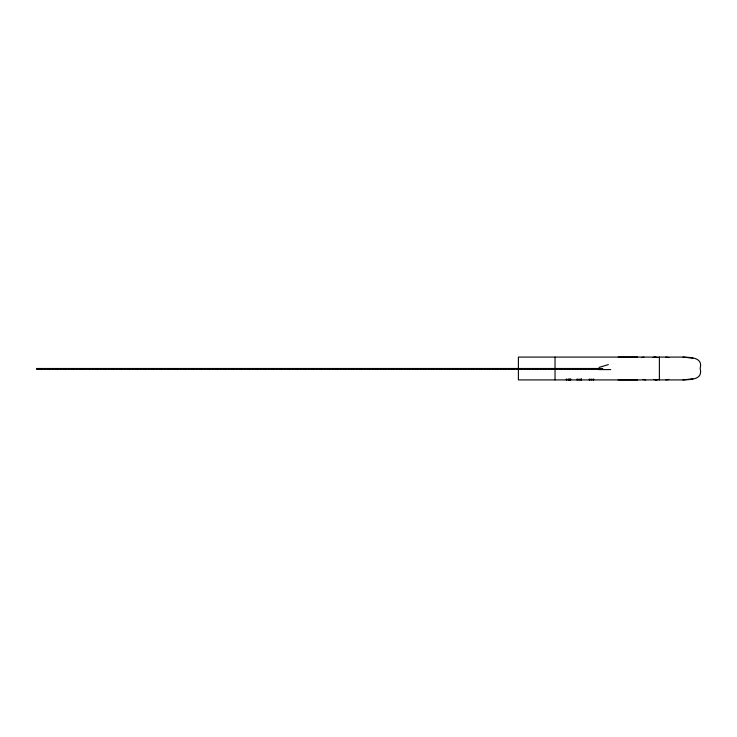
<?xml version="1.0" encoding="UTF-8"?>
<svg xmlns="http://www.w3.org/2000/svg" width="737" height="737" viewBox="0 0 737 737"><rect width="100%" height="100%" fill="white"/><g stroke="black" fill="none" stroke-linecap="round" stroke-linejoin="round"><path stroke-width="1.11" d="M692.863 378.781L683.199 379.914L518.387 379.914L518.387 357.086L683.199 357.086L692.863 358.219M599.034 367.413L608.338 364.603M641.402 357.583L643.926 357.086M655.709 379.914L658.537 379.417M665.926 379.914L668.745 379.426M618.131 379.914L637.662 379.914M637.662 357.086L618.177 357.086M683.024 379.914C690.302 379.518 703.273 379.979 700.15 368.5C703.273 357.021 690.302 357.482 683.024 357.086M602.765 368.5L36.85 368.5L36.85 369.255L602.765 369.255M598.637 369.596L610.715 369.596M642.6 379.417L645.667 379.914M665.898 357.086L668.864 357.583M653.728 379.417L656.695 379.914M654.76 357.086L657.644 357.583M659.385 357.086L659.385 379.914M596.979 368.5L596.979 369.255M596.786 368.5L596.786 369.255M594.308 368.5L594.308 369.255M594.114 368.5L594.114 369.255M593.7 379.131L593.7 379.914M593.276 379.131L593.276 379.914M591.931 379.131L591.931 379.914M591.645 368.5L591.645 369.255M591.452 368.5L591.452 369.255M591.092 379.131L591.092 379.914M589.747 379.131L589.747 379.914M589.324 379.131L589.324 379.914M588.974 368.5L588.974 369.255M588.789 368.5L588.789 369.255M586.311 368.5L586.311 369.255M586.118 368.5L586.118 369.255M583.649 368.5L583.649 369.255M583.455 368.5L583.455 369.255M581.41 379.131L581.41 379.914M581.336 379.131L581.336 379.914M580.977 368.5L580.977 369.255M581.023 379.131L581.023 379.914M580.931 379.131L580.931 379.914M580.784 368.5L580.784 369.255M579.697 379.131L579.697 379.914M578.766 379.131L578.766 379.914M578.315 368.5L578.315 369.255M578.121 368.5L578.121 369.255M577.384 379.131L577.384 379.914M576.951 379.131L576.951 379.914M575.643 368.5L575.643 369.255M575.45 368.5L575.45 369.255M572.981 368.5L572.981 369.255M572.787 368.5L572.787 369.255M570.751 379.131L570.696 379.914M570.383 379.131L570.383 379.914M570.309 368.5L570.309 369.255M570.125 368.5L570.125 369.255M570.18 379.131L570.18 379.914M569.434 379.131L569.434 379.914M568.973 379.131L568.973 379.914M568.835 379.131L568.835 379.914M568.089 379.131L568.135 379.914M567.647 368.5L567.647 369.255M567.453 368.5L567.453 369.255M566.725 379.131L566.725 379.914M566.292 379.131L566.292 379.914M564.984 368.5L564.984 369.255M564.791 368.5L564.791 369.255M562.313 368.5L562.313 369.255M562.119 368.5L562.119 369.255M559.65 368.5L559.65 369.255M559.457 368.5L559.457 369.255M556.979 368.5L556.979 369.255M556.785 368.5L556.785 369.255M555.035 357.086L555.035 379.914M554.316 368.5L554.316 369.255M554.123 368.5L554.123 369.255M551.644 368.5L551.644 369.255M551.46 368.5L551.46 369.255M548.982 368.5L548.982 369.255M548.789 368.5L548.789 369.255M546.32 368.5L546.32 369.255M546.126 368.5L546.126 369.255M543.648 368.5L543.648 369.255M543.455 368.5L543.455 369.255M540.986 368.5L540.986 369.255M540.792 368.5L540.792 369.255M538.314 368.5L538.314 369.255M538.121 368.5L538.121 369.255M535.652 368.5L535.652 369.255M535.458 368.5L535.458 369.255M532.98 368.5L532.98 369.255M532.796 368.5L532.796 369.255M530.318 368.5L530.318 369.255M530.124 368.5L530.124 369.255M527.655 368.5L527.655 369.255M527.462 368.5L527.462 369.255M524.984 368.5L524.984 369.255M524.79 368.5L524.79 369.255M522.321 368.5L522.321 369.255M522.128 368.5L522.128 369.255M519.649 368.5L519.649 369.255M519.456 368.5L519.456 369.255M516.987 368.5L516.987 369.255M516.794 368.5L516.794 369.255M514.315 368.5L514.315 369.255M514.131 368.5L514.131 369.255M511.653 368.5L511.653 369.255M511.46 368.5L511.46 369.255M508.991 368.5L508.991 369.255M508.797 368.5L508.797 369.255M506.319 368.5L506.319 369.255M506.126 368.5L506.126 369.255M503.657 368.5L503.657 369.255M503.463 368.5L503.463 369.255M500.985 368.5L500.985 369.255M500.792 368.5L500.792 369.255M498.323 368.5L498.323 369.255M498.129 368.5L498.129 369.255M495.651 368.5L495.651 369.255M495.467 368.5L495.467 369.255M492.989 368.5L492.989 369.255M492.795 368.5L492.795 369.255M490.326 368.5L490.326 369.255M490.133 368.5L490.133 369.255M487.654 368.5L487.654 369.255M487.461 368.5L487.461 369.255M484.992 368.5L484.992 369.255M484.799 368.5L484.799 369.255M482.32 368.5L482.32 369.255M482.127 368.5L482.127 369.255M479.658 368.5L479.658 369.255M479.465 368.5L479.465 369.255M476.986 368.5L476.986 369.255M476.802 368.5L476.802 369.255M474.324 368.5L474.324 369.255M474.131 368.5L474.131 369.255M471.662 368.5L471.662 369.255M471.468 368.5L471.468 369.255M468.99 368.5L468.99 369.255M468.796 368.5L468.796 369.255M466.328 368.5L466.328 369.255M466.134 368.5L466.134 369.255M463.656 368.5L463.656 369.255M463.462 368.5L463.462 369.255M460.993 368.5L460.993 369.255M460.8 368.5L460.8 369.255M458.322 368.5L458.322 369.255M458.138 368.5L458.138 369.255M455.659 368.5L455.659 369.255M455.466 368.5L455.466 369.255M452.997 368.5L452.997 369.255M452.804 368.5L452.804 369.255M450.325 368.5L450.325 369.255M450.132 368.5L450.132 369.255M447.663 368.5L447.663 369.255M447.47 368.5L447.47 369.255M444.991 368.5L444.991 369.255M444.798 368.5L444.798 369.255M442.329 368.5L442.329 369.255M442.136 368.5L442.136 369.255M439.657 368.5L439.657 369.255M439.473 368.5L439.473 369.255M436.995 368.5L436.995 369.255M436.801 368.5L436.801 369.255M434.333 368.5L434.333 369.255M434.139 368.5L434.139 369.255M431.661 368.5L431.661 369.255M431.467 368.5L431.467 369.255M428.998 368.5L428.998 369.255M428.805 368.5L428.805 369.255M426.327 368.5L426.327 369.255M426.133 368.5L426.133 369.255M423.664 368.5L423.664 369.255M423.471 368.5L423.471 369.255M420.993 368.5L420.993 369.255M420.809 368.5L420.809 369.255M418.33 368.5L418.33 369.255M418.137 368.5L418.137 369.255M415.668 368.5L415.668 369.255M415.475 368.5L415.475 369.255M412.996 368.5L412.996 369.255M412.803 368.5L412.803 369.255M410.334 368.5L410.334 369.255M410.14 368.5L410.14 369.255M407.662 368.5L407.662 369.255M407.469 368.5L407.469 369.255M405 368.5L405 369.255M404.806 368.5L404.806 369.255M402.328 368.5L402.328 369.255M402.144 368.5L402.144 369.255M399.666 368.5L399.666 369.255M399.472 368.5L399.472 369.255M397.003 368.5L397.003 369.255M396.81 368.5L396.81 369.255M394.332 368.5L394.332 369.255M394.138 368.5L394.138 369.255M391.669 368.5L391.669 369.255M391.476 368.5L391.476 369.255M388.998 368.5L388.998 369.255M388.804 368.5L388.804 369.255M386.335 368.5L386.335 369.255M386.142 368.5L386.142 369.255M383.664 368.5L383.664 369.255M383.48 368.5L383.48 369.255M381.001 368.5L381.001 369.255M380.808 368.5L380.808 369.255M378.339 368.5L378.339 369.255M378.145 368.5L378.145 369.255M375.667 368.5L375.667 369.255M375.474 368.5L375.474 369.255M373.005 368.5L373.005 369.255M372.811 368.5L372.811 369.255M370.333 368.5L370.333 369.255M370.14 368.5L370.14 369.255M367.671 368.5L367.671 369.255M367.477 368.5L367.477 369.255M364.999 368.5L364.999 369.255M364.815 368.5L364.815 369.255M362.337 368.5L362.337 369.255M362.143 368.5L362.143 369.255M359.674 368.5L359.674 369.255M359.481 368.5L359.481 369.255M357.003 368.5L357.003 369.255M356.809 368.5L356.809 369.255M354.34 368.5L354.34 369.255M354.147 368.5L354.147 369.255M351.669 368.5L351.669 369.255M351.475 368.5L351.475 369.255M349.006 368.5L349.006 369.255M348.813 368.5L348.813 369.255M346.335 368.5L346.335 369.255M346.15 368.5L346.15 369.255M343.672 368.5L343.672 369.255M343.479 368.5L343.479 369.255M341.01 368.5L341.01 369.255M340.816 368.5L340.816 369.255M338.338 368.5L338.338 369.255M338.145 368.5L338.145 369.255M335.676 368.5L335.676 369.255M335.482 368.5L335.482 369.255M333.004 368.5L333.004 369.255M332.82 368.5L332.82 369.255M330.342 368.5L330.342 369.255M330.148 368.5L330.148 369.255M327.67 368.5L327.67 369.255M327.486 368.5L327.486 369.255M325.008 368.5L325.008 369.255M324.814 368.5L324.814 369.255M322.345 368.5L322.345 369.255M322.152 368.5L322.152 369.255M319.674 368.5L319.674 369.255M319.48 368.5L319.48 369.255M317.011 368.5L317.011 369.255M316.818 368.5L316.818 369.255M314.34 368.5L314.34 369.255M314.155 368.5L314.155 369.255M311.677 368.5L311.677 369.255M311.484 368.5L311.484 369.255M309.006 368.5L309.006 369.255M308.821 368.5L308.821 369.255M306.343 368.5L306.343 369.255M306.15 368.5L306.15 369.255M303.681 368.5L303.681 369.255M303.487 368.5L303.487 369.255M301.009 368.5L301.009 369.255M300.816 368.5L300.816 369.255M298.347 368.5L298.347 369.255M298.153 368.5L298.153 369.255M295.675 368.5L295.675 369.255M295.491 368.5L295.491 369.255M293.013 368.5L293.013 369.255M292.819 368.5L292.819 369.255M290.341 368.5L290.341 369.255M290.157 368.5L290.157 369.255M287.679 368.5L287.679 369.255M287.485 368.5L287.485 369.255M285.016 368.5L285.016 369.255M284.823 368.5L284.823 369.255M282.345 368.5L282.345 369.255M282.151 368.5L282.151 369.255M279.682 368.5L279.682 369.255M279.489 368.5L279.489 369.255M277.011 368.5L277.011 369.255M276.826 368.5L276.826 369.255M274.348 368.5L274.348 369.255M274.155 368.5L274.155 369.255M271.677 368.5L271.677 369.255M271.492 368.5L271.492 369.255M269.014 368.5L269.014 369.255M268.821 368.5L268.821 369.255M266.352 368.5L266.352 369.255M266.158 368.5L266.158 369.255M263.68 368.5L263.68 369.255M263.487 368.5L263.487 369.255M261.018 368.5L261.018 369.255M260.824 368.5L260.824 369.255M258.346 368.5L258.346 369.255M258.162 368.5L258.162 369.255M255.684 368.5L255.684 369.255M255.49 368.5L255.49 369.255M253.012 368.5L253.012 369.255M252.828 368.5L252.828 369.255M250.35 368.5L250.35 369.255M250.156 368.5L250.156 369.255M247.687 368.5L247.687 369.255M247.494 368.5L247.494 369.255M245.016 368.5L245.016 369.255M244.822 368.5L244.822 369.255M242.353 368.5L242.353 369.255M242.16 368.5L242.16 369.255M239.682 368.5L239.682 369.255M239.497 368.5L239.497 369.255M237.019 368.5L237.019 369.255M236.826 368.5L236.826 369.255M234.348 368.5L234.348 369.255M234.163 368.5L234.163 369.255M231.685 368.5L231.685 369.255M231.492 368.5L231.492 369.255M229.023 368.5L229.023 369.255M228.829 368.5L228.829 369.255M226.351 368.5L226.351 369.255M226.158 368.5L226.158 369.255M223.689 368.5L223.689 369.255M223.495 368.5L223.495 369.255M221.017 368.5L221.017 369.255M220.833 368.5L220.833 369.255M218.355 368.5L218.355 369.255M218.161 368.5L218.161 369.255M215.683 368.5L215.683 369.255M215.499 368.5L215.499 369.255M213.021 368.5L213.021 369.255M212.827 368.5L212.827 369.255M210.358 368.5L210.358 369.255M210.165 368.5L210.165 369.255M207.687 368.5L207.687 369.255M207.493 368.5L207.493 369.255M205.024 368.5L205.024 369.255M204.831 368.5L204.831 369.255M202.353 368.5L202.353 369.255M202.168 368.5L202.168 369.255M199.69 368.5L199.69 369.255M199.497 368.5L199.497 369.255M197.028 368.5L197.028 369.255M196.834 368.5L196.834 369.255M194.356 368.5L194.356 369.255M194.163 368.5L194.163 369.255M191.694 368.5L191.694 369.255M191.5 368.5L191.5 369.255M189.022 368.5L189.022 369.255M188.829 368.5L188.829 369.255M186.36 368.5L186.36 369.255M186.166 368.5L186.166 369.255M184.057 368.5L184.057 369.255M183.688 368.5L183.688 369.255M183.504 368.5L183.504 369.255M181.026 368.5L181.026 369.255M180.832 368.5L180.832 369.255M178.363 368.5L178.363 369.255M178.17 368.5L178.17 369.255M176.917 368.5L176.917 369.255M175.857 368.5L175.857 369.255M175.692 368.5L175.692 369.255M175.498 368.5L175.498 369.255M175.397 368.5L175.397 369.255M173.416 368.5L173.416 369.255M173.084 368.5L173.029 369.255M172.836 368.5L172.836 369.255M170.358 368.5L170.358 369.255M170.164 368.5L170.164 369.255M167.695 368.5L167.695 369.255M167.502 368.5L167.502 369.255M165.024 368.5L165.024 369.255M164.839 368.5L164.839 369.255M162.361 368.5L162.361 369.255M162.168 368.5L162.168 369.255M159.699 368.5L159.699 369.255M159.505 368.5L159.505 369.255M157.027 368.5L157.027 369.255M156.834 368.5L156.834 369.255M154.365 368.5L154.365 369.255M154.171 368.5L154.171 369.255M151.693 368.5L151.693 369.255M151.5 368.5L151.5 369.255M149.031 368.5L149.031 369.255M148.837 368.5L148.837 369.255M146.359 368.5L146.359 369.255M146.175 368.5L146.175 369.255M143.697 368.5L143.697 369.255M143.503 368.5L143.503 369.255M141.034 368.5L141.034 369.255M140.841 368.5L140.841 369.255M138.363 368.5L138.363 369.255M138.169 368.5L138.169 369.255M135.7 368.5L135.7 369.255M135.507 368.5L135.507 369.255M133.029 368.5L133.029 369.255M132.835 368.5L132.835 369.255M130.366 368.5L130.366 369.255M130.173 368.5L130.173 369.255M127.694 368.5L127.694 369.255M127.51 368.5L127.51 369.255M125.032 368.5L125.032 369.255M124.839 368.5L124.839 369.255M122.37 368.5L122.37 369.255M122.176 368.5L122.176 369.255M119.698 368.5L119.698 369.255M119.505 368.5L119.505 369.255M117.036 368.5L117.036 369.255M116.842 368.5L116.842 369.255M114.364 368.5L114.364 369.255M114.171 368.5L114.171 369.255M111.702 368.5L111.702 369.255M111.508 368.5L111.508 369.255M109.03 368.5L109.03 369.255M108.846 368.5L108.846 369.255M106.368 368.5L106.368 369.255M106.174 368.5L106.174 369.255M103.705 368.5L103.705 369.255M103.512 368.5L103.512 369.255M101.033 368.5L101.033 369.255M100.84 368.5L100.84 369.255M98.371 368.5L98.371 369.255M98.178 368.5L98.178 369.255M95.699 368.5L95.699 369.255M95.506 368.5L95.506 369.255M93.037 368.5L93.037 369.255M92.844 368.5L92.844 369.255M90.365 368.5L90.365 369.255M90.181 368.5L90.181 369.255M87.703 368.5L87.703 369.255M87.51 368.5L87.51 369.255M85.041 368.5L85.041 369.255M84.847 368.5L84.847 369.255M84.23 368.5L84.23 369.255M82.369 368.5L82.369 369.255M82.175 368.5L82.175 369.255M79.707 368.5L79.707 369.255M79.513 368.5L79.513 369.255M77.035 368.5L77.035 369.255M76.841 368.5L76.841 369.255M74.373 368.5L74.373 369.255M74.179 368.5L74.179 369.255M71.701 368.5L71.701 369.255M71.517 368.5L71.517 369.255M69.038 368.5L69.038 369.255M68.845 368.5L68.845 369.255M66.376 368.5L66.376 369.255M66.183 368.5L66.183 369.255M63.704 368.5L63.704 369.255M63.511 368.5L63.511 369.255M61.042 368.5L61.042 369.255M60.849 368.5L60.849 369.255M58.37 368.5L58.37 369.255M58.177 368.5L58.177 369.255M55.708 368.5L55.708 369.255M55.515 368.5L55.515 369.255M53.036 368.5L53.036 369.255M52.852 368.5L52.852 369.255M50.374 368.5L50.374 369.255M50.18 368.5L50.18 369.255M47.712 368.5L47.712 369.255M47.518 368.5L47.518 369.255M45.04 368.5L45.04 369.255M44.846 368.5L44.846 369.255M42.377 368.5L42.377 369.255M42.184 368.5L42.184 369.255M39.706 368.5L39.706 369.255M39.512 368.5L39.512 369.255M38.997 368.5L38.997 369.255M37.043 368.5L36.97 369.255M652.77 357.583A11.847 11.064 33.4 0 1 655.654 357.086M599.54 369.255L599.54 368.5L599.448 369.255"/></g></svg>
